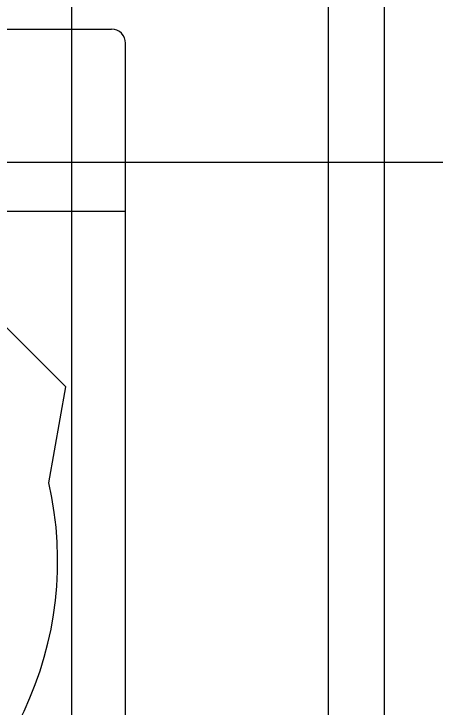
# Model space of a CAD drawing. Header units: millimetres. Extents: x 976 to 9349, y -1578 to 2211.
# Drawn here: x 2788.54 to 2818.72, y 818.88 to 868.44 of the extents above; entities that cross this region are included whole.
import ezdxf

# ---------------------------------------------------------------- set-up
doc = ezdxf.new("R2010")
doc.units = ezdxf.units.MM
for name, color, linetype in [('Płytki', 254, 'Continuous'), ('Urządzenia', 183, 'Continuous'), ('Usunięte', 10, 'Continuous')]:
    doc.layers.add(name, color=color, linetype=linetype)

# ---------------------------------------------------------------- blocks, each defined once
blk = doc.blocks.new('Z$W@#27038')
for p, q in [((1, 84.7), (58.7, 84.7)), ((59.7, 2.2), (59.7, 83.7)), ((40.048, 71.7), (59.7, 71.7)), ((55.433, 59.158), (44.891, 69.7)), ((54.212, 52.31), (55.433, 59.158))]:
    blk.add_line(p, q)
for centre, radius, start, end in [((58.7, 83.7), 1, 0, 90), ((29.85, 46.7), 25, 66.9261, 12.9677)]:
    blk.add_arc(centre, radius, start, end)

msp = doc.modelspace()

# ---------------------------------------------------------------- linework, layer by layer
at = {"layer": 'Płytki'}
for p, q in [((2792.672, 1037.85), (2792.672, 782.15)), ((2732.672, 857.85), (2818.472, 857.85)), ((2818.38, 857.85), (2967.972, 857.85))]:
    msp.add_line(p, q, dxfattribs=at)
at = {"layer": 'Usunięte'}
for p, q in [((2810.998, 894.15), (2810.998, 781.15)), ((2814.998, 894.15), (2814.998, 781.15))]:
    msp.add_line(p, q, dxfattribs=at)

# ---------------------------------------------------------------- block references
at = {"layer": 'Urządzenia'}
msp.add_blockref('Z$W@#27038', (2736.822, 782.65), dxfattribs=at)

doc.saveas('drawing.dxf')
